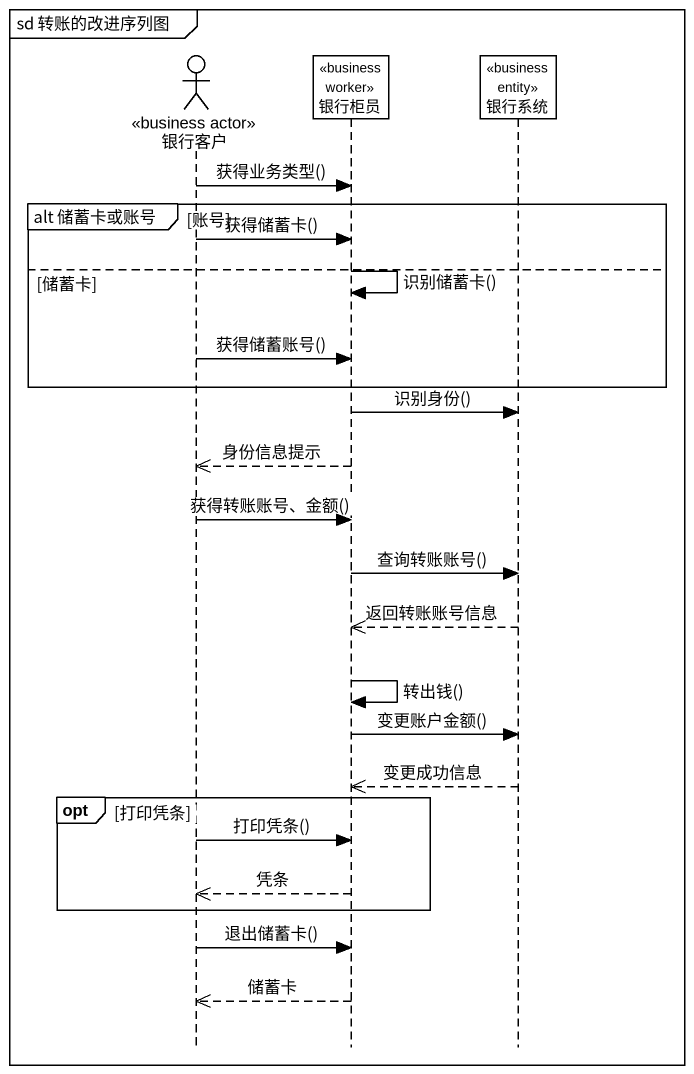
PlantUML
@startuml
mainframe sd 转账的改进序列图
hide footbox
actor 银行客户 <<business actor>>
participant 银行柜员 <<business worker>>
participant 银行系统 <<business entity>>

银行客户 -> 银行柜员 : 获得业务类型()
group alt 储蓄卡或账号 [账号]
  银行客户 -> 银行柜员 : 获得储蓄卡()
else 储蓄卡
  银行柜员 -> 银行柜员 : 识别储蓄卡()
  银行客户 -> 银行柜员 : 获得储蓄账号()
end
银行柜员 -> 银行系统 : 识别身份()
银行柜员 -->> 银行客户 : 身份信息提示
银行客户 -> 银行柜员 : 获得转账账号、金额()
银行柜员 -> 银行系统 : 查询转账账号()
银行系统 -->> 银行柜员 : 返回转账账号信息
银行柜员 -> 银行柜员 : 转出钱()
银行柜员 -> 银行系统 : 变更账户金额()
银行系统 -->> 银行柜员 : 变更成功信息
opt 打印凭条
  银行客户 -> 银行柜员 : 打印凭条()
  银行柜员 -->> 银行客户 : 凭条
end
银行客户 -> 银行柜员 : 退出储蓄卡()
银行柜员 -->> 银行客户 : 储蓄卡
@enduml
